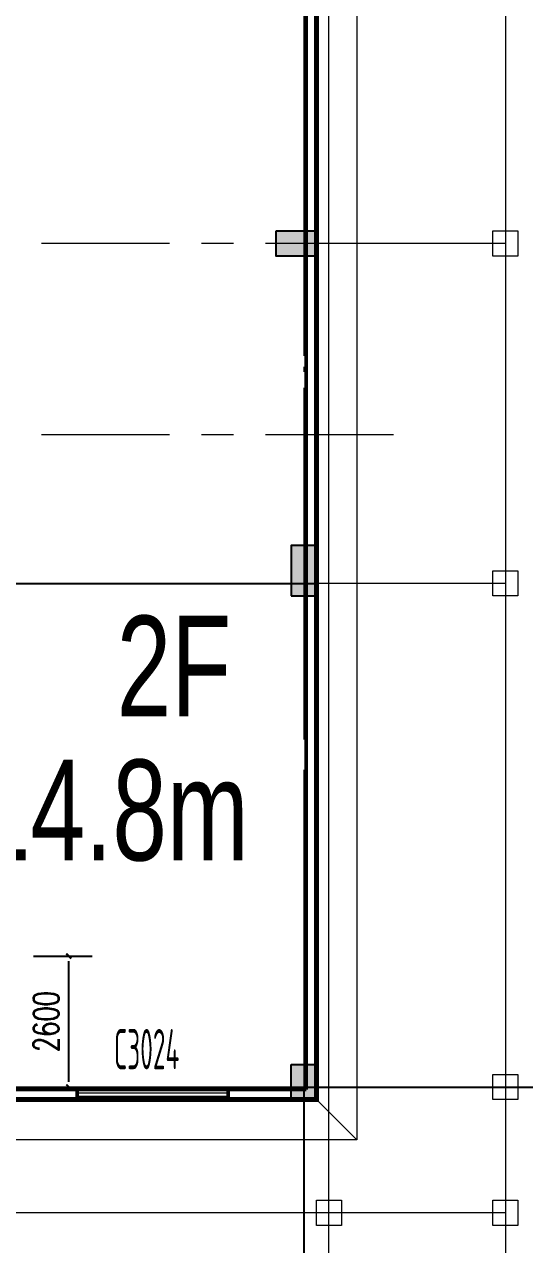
# Model space of a CAD drawing. Header units: metres. Extents: x 497148 to 498044, y 2998751 to 2999627.
# Drawn here: x 497779.89 to 497789.82, y 2999074.7 to 2999098.93 of the extents above; entities that cross this region are included whole.
import ezdxf

# ---------------------------------------------------------------- set-up
doc = ezdxf.new("R2010")
doc.units = ezdxf.units.M
for name, pattern in [('CENTER', [2, 1.25, -0.25, 0.25, -0.25]), ('DOTE', [2.4200000000000004, 2, -0.2, 0.02, -0.2]), ('ZQWS-轴网线', [4448, 2540, -636, 636, -636]), ('轴网线', [4448, 2540, -636, 636, -636])]:
    doc.linetypes.add(name, pattern=pattern)
for name, color, linetype in [('A-WALL', 4, 'Continuous'), ('A-楼板', 5, 'Continuous'), ('A-窗', 2, 'Continuous'), ('AXIS', 253, 'DOTE'), ('COLU', 2, 'Continuous'), ('DOTE', 1, 'CENTER'), ('PUB_DIM', 3, 'Continuous'), ('文字', 255, 'Continuous'), ('新建建筑', 2, 'Continuous')]:
    doc.layers.add(name, color=color, linetype=linetype)
for name, color, linetype, lineweight in [('A-门窗号', 7, 'Continuous', 5), ('常规模型', 2, 'Continuous', 18), ('桁架-管廊', 6, 'Continuous', 0)]:
    doc.layers.add(name, color=color, linetype=linetype, lineweight=lineweight)
doc.layers.add('建筑轴线', color=1, linetype='DOTE', lineweight=15, plot=False)
doc.styles.add('_TCH_DIM_T3', font='SIMPLEX', dxfattribs={"width": 0.7058823529411765, "bigfont": 'GBCBIG'})
doc.styles.add('Hztxt-TSSDENG', font='TSSDENG', dxfattribs={"bigfont": 'Hztxt'})
doc.styles.add('亨利项目总图布置_2022_8_8_t3--03$0$亨利项目总图布置_2022_8_8_t3--02$0$CEC', font='ARIALN.TTF')
doc.dimstyles.new('_TCH_ARCH&&200', dxfattribs={"dimscale": 2, "dimtxt": 280, "dimasz": 100, "dimexe": 200, "dimexo": 0, "dimgap": 100, "dimtad": 1, "dimdec": 0, "dimzin": 0, "dimdsep": 46, "dimtxsty": '_TCH_DIM_T3', "dimblk": '_ArchTick-2', "dimcen": 0.09, "dimdle": 200, "dimclrd": 256, "dimclre": 256, "dimclrt": 7, "dimazin": 2, "dimtfac": 1, "dimtdec": 0, "dimtix": 1, "dimtmove": 2, "dimatfit": 3, "dimfxl": 0, "dimtolj": 1, "dimtzin": 0, "dimarcsym": 0})

# ---------------------------------------------------------------- blocks, each defined once
blk = doc.blocks.new('新块')
blk.add_line((497572.184313934, 2999087.832702593), (497785.684313934, 2999087.832702593))
at = {"layer": 'AXIS', "color": 3, "linetype": 'Continuous'}
for p, q in [((497785.434313934, 2999077.832702593), (497785.4343139339, 2999068.728685808)), ((497785.4343139338, 2999077.832702593), (497792.9521044451, 2999077.832702593))]:
    blk.add_line(p, q, dxfattribs=at)
at = {"layer": '建筑轴线', "ltscale": 3}
blk.add_lwpolyline([(497572.434313934, 2999113.332702593), (497785.434313934, 2999113.332702593), (497785.434313934, 2999077.832702593), (497572.434313934, 2999077.832702593)], close=True, dxfattribs=at)
at = {"layer": '新建建筑', "linetype": 'Continuous', "const_width": 0.1}
blk.add_lwpolyline([(497785.684313934, 2999077.582702593), (497572.184313934, 2999077.582702593), (497572.184313934, 2999113.582702593), (497785.684313934, 2999113.582702593)], close=True, dxfattribs=at)
at = {"layer": '桁架-管廊', "linetype": 'ByBlock', "ltscale": 0.2}
for p, q in [((497789.4343139344, 2999094.582702593), (497785.9343139339, 2999094.582702593)), ((497789.4343139344, 2999087.832702593), (497785.9343139339, 2999087.832702593)), ((497789.4343139344, 2999077.832702593), (497785.9343139339, 2999077.832702593)), ((497789.4343139344, 2999075.332702593), (497668.934313934, 2999075.332702593))]:
    blk.add_line(p, q, dxfattribs=at)
for points in [[(497789.4343139344, 2999117.582702593), (497789.4343139344, 2999056.332702593)], [(497785.9343139339, 2999056.332702593), (497785.9343139339, 2999113.832702593)]]:
    blk.add_lwpolyline(points, dxfattribs=at)
for points in [[(497789.1843139344, 2999094.832702593), (497789.6843139344, 2999094.832702593), (497789.6843139344, 2999094.332702593), (497789.1843139344, 2999094.332702593)], [(497789.1843139344, 2999088.082702593), (497789.6843139344, 2999088.082702593), (497789.6843139344, 2999087.582702593), (497789.1843139344, 2999087.582702593)], [(497789.1843139344, 2999078.082702593), (497789.6843139344, 2999078.082702593), (497789.6843139344, 2999077.582702593), (497789.1843139344, 2999077.582702593)], [(497785.6843139339, 2999075.582702593), (497786.1843139339, 2999075.582702593), (497786.1843139339, 2999075.082702593), (497785.6843139339, 2999075.082702593)], [(497789.1843139344, 2999075.582702593), (497789.6843139344, 2999075.582702593), (497789.6843139344, 2999075.082702593), (497789.1843139344, 2999075.082702593)]]:
    blk.add_lwpolyline(points, close=True, dxfattribs=at)
at = {"layer": '文字', "color": 7, "style": '亨利项目总图布置_2022_8_8_t3--03$0$亨利项目总图布置_2022_8_8_t3--02$0$CEC', "width": 0.85}
for s, p in [('2F', (497781.7204000849, 2999085.190202392)), ('H=14.8m', (497776.3850479329, 2999082.332626881))]:
    blk.add_text(s, height=2, dxfattribs=at).set_placement(p)
blk = doc.blocks.new('组合窗-双层双列-上部固定下部推拉 - C3024-4489019-0_000平面图_118')
at = {"color": 0, "lineweight": 50}
for p, q in [((-1500.000000000013, -100), (-1500.000000000013, 100)), ((1499.999999999998, 100), (1499.999999999998, -100))]:
    blk.add_line(p, q, dxfattribs=at)
at = {"color": 0, "lineweight": 18}
for p, q in [((-1500.000000000013, 100), (1499.999999999998, 100)), ((-1500.000000000013, 33.33333333332499), (1499.999999999998, 33.33333333332499)), ((-1500.000000000013, -33.33333333333751), (1499.999999999998, -33.33333333333751)), ((1499.999999999998, -100), (-1500.000000000013, -100))]:
    blk.add_line(p, q, dxfattribs=at)
blk = doc.blocks.new('一层_dwg_一层-5204054-0_000平面图_118')
at = {"layer": 'COLU', "color": 0, "flags": 128}
for points in [[(243166.4961097576, 46779.47775273889), (243966.4961097576, 46779.47775273889), (243966.4961097576, 46279.47775273889), (243166.4961097576, 46279.47775273889)], [(243466.4961097577, 39529.47775273897), (243966.4961097577, 39529.47775273897), (243966.4961097577, 40529.47775273897), (243466.4961097577, 40529.47775273897)], [(243466.4961097577, 30229.47775273889), (243966.4961097577, 30229.47775273889), (243966.4961097577, 29529.47775273889), (243466.4961097577, 29529.47775273889)]]:
    blk.add_lwpolyline(points, close=True, dxfattribs=at)
blk = doc.blocks.new('一层_dwg-4685749-0_000平面图_118')
at = {"lineweight": 5}
h = blk.add_hatch(color=0, dxfattribs=at)
h.paths.add_polyline_path([(178893.7664674755, 10714.37364341245), (179393.7664674756, 10714.37364341245), (179393.7664674756, 11214.37364341245), (178893.7664674755, 11214.37364341245)], flags=0)
h.paths.add_polyline_path([(151568.7664674752, 10714.37364341291), (152068.7664674752, 10714.37364341291), (152068.7664674752, 11414.37364341292), (151568.7664674752, 11414.37364341292)], flags=0)
h.paths.add_polyline_path([(229893.7664674754, 10714.37364341291), (230393.7664674754, 10714.37364341291), (230393.7664674754, 11414.37364341292), (229893.7664674754, 11414.37364341292)], flags=0)
h.paths.add_polyline_path([(188068.7664674753, 10714.37364341291), (188068.7664674753, 11414.37364341292), (187568.7664674753, 11414.37364341292), (187568.7664674753, 10714.37364341291)], flags=0)
h.paths.add_polyline_path([(229743.7664674754, 10714.37364341291), (229743.7664674754, 11414.37364341292), (229243.7664674754, 11414.37364341292), (229243.7664674754, 10714.37364341291)], flags=0)
h.paths.add_polyline_path([(211568.7664674754, 10714.37364341291), (212068.7664674754, 10714.37364341291), (212068.7664674754, 11414.37364341292), (211568.7664674754, 11414.37364341292)], flags=0)
h.paths.add_polyline_path([(42068.76646747504, 10714.37364341291), (42568.76646747505, 10714.37364341291), (42568.76646747505, 11414.37364341292), (42068.76646747504, 11414.37364341292)], flags=0)
h.paths.add_polyline_path([(217568.7664674754, 10714.37364341291), (218068.7664674754, 10714.37364341291), (218068.7664674754, 11414.37364341292), (217568.7664674754, 11414.37364341292)], flags=0)
h.paths.add_polyline_path([(55568.76646747506, 10714.37364341291), (56068.76646747508, 10714.37364341291), (56068.76646747508, 11414.37364341292), (55568.76646747506, 11414.37364341292)], flags=0)
h.paths.add_polyline_path([(115568.7664674751, 10714.37364341291), (116068.7664674751, 10714.37364341291), (116068.7664674751, 11414.37364341292), (115568.7664674751, 11414.37364341292)], flags=0)
h.paths.add_polyline_path([(50068.76646747505, 10714.37364341291), (50068.76646747505, 11414.37364341292), (49568.76646747506, 11414.37364341292), (49568.76646747506, 10714.37364341291)], flags=0)
h.paths.add_polyline_path([(181568.7664674753, 10714.37364341291), (182068.7664674753, 10714.37364341291), (182068.7664674753, 11414.37364341292), (181568.7664674753, 11414.37364341292)], flags=0)
h.paths.add_polyline_path([(109743.7664674751, 10714.37364341291), (109743.7664674751, 11414.37364341292), (109243.7664674751, 11414.37364341292), (109243.7664674751, 10714.37364341291)], flags=0)
h.paths.add_polyline_path([(91568.7664674751, 10714.37364341291), (92068.7664674751, 10714.37364341291), (92068.7664674751, 11414.37364341292), (91568.7664674751, 11414.37364341292)], flags=0)
h.paths.add_polyline_path([(236068.7664674754, 10714.37364341291), (236068.7664674754, 11414.37364341292), (235568.7664674754, 11414.37364341292), (235568.7664674754, 10714.37364341291)], flags=0)
h.paths.add_polyline_path([(74068.76646747508, 10714.37364341291), (74068.76646747508, 11414.37364341292), (73568.76646747508, 11414.37364341292), (73568.76646747508, 10714.37364341291)], flags=0)
h.paths.add_polyline_path([(88568.7664674751, 10714.37364341291), (89068.76646747511, 10714.37364341291), (89068.76646747511, 11214.37364341292), (88568.7664674751, 11214.37364341292)], flags=0)
h.paths.add_polyline_path([(61568.76646747507, 10714.37364341291), (62068.76646747508, 10714.37364341291), (62068.76646747508, 11414.37364341292), (61568.76646747507, 11414.37364341292)], flags=0)
h.paths.add_polyline_path([(133568.7664674752, 10714.37364341291), (134068.7664674752, 10714.37364341291), (134068.7664674752, 11414.37364341292), (133568.7664674752, 11414.37364341292)], flags=0)
h.paths.add_polyline_path([(67568.76646747506, 10714.37364341291), (68068.76646747506, 10714.37364341291), (68068.76646747506, 11414.37364341292), (67568.76646747506, 11414.37364341292)], flags=0)
h.paths.add_polyline_path([(169568.7664674752, 10714.37364341291), (170068.7664674752, 10714.37364341291), (170068.7664674752, 11414.37364341292), (169568.7664674752, 11414.37364341292)], flags=0)
h.paths.add_polyline_path([(193568.7664674754, 10714.37364341291), (194068.7664674754, 10714.37364341291), (194068.7664674754, 11414.37364341292), (193568.7664674754, 11414.37364341292)], flags=0)
h.paths.add_polyline_path([(200068.7664674753, 10714.37364341291), (200068.7664674753, 11414.37364341292), (199568.7664674754, 11414.37364341292), (199568.7664674754, 10714.37364341291)], flags=0)
h.paths.add_polyline_path([(164068.7664674752, 10714.37364341291), (164068.7664674752, 11414.37364341292), (163568.7664674752, 11414.37364341292), (163568.7664674752, 10714.37364341291)], flags=0)
h.paths.add_polyline_path([(176393.7664674753, 10714.37364341291), (176393.7664674753, 11414.37364341292), (175893.7664674753, 11414.37364341292), (175893.7664674753, 10714.37364341291)], flags=0)
h.paths.add_polyline_path([(205868.7664674753, 10714.37364341291), (206368.7664674752, 10714.37364341291), (206368.7664674752, 11414.37364341292), (205868.7664674753, 11414.37364341292)], flags=0)
h.paths.add_polyline_path([(223568.7664674754, 10714.37364341291), (224068.7664674754, 10714.37364341291), (224068.7664674754, 11414.37364341292), (223568.7664674754, 11414.37364341292)], flags=0)
h.paths.add_polyline_path([(249568.7664674754, 10714.37364341291), (249568.7664674754, 11414.37364341292), (249068.7664674754, 11414.37364341292), (249068.7664674754, 10714.37364341291)], flags=0)
h.paths.add_polyline_path([(175743.7664674752, 10714.37364341291), (175743.7664674752, 11414.37364341292), (175243.7664674752, 11414.37364341292), (175243.7664674752, 10714.37364341291)], flags=0)
h.paths.add_polyline_path([(255568.7664674755, 10714.37364341291), (255568.7664674755, 11414.37364341292), (255068.7664674754, 11414.37364341292), (255068.7664674754, 10714.37364341291)], flags=0)
h.paths.add_polyline_path([(128068.7664674751, 10714.37364341291), (128068.7664674751, 11414.37364341292), (127568.7664674752, 11414.37364341292), (127568.7664674752, 10714.37364341291)], flags=0)
h.paths.add_polyline_path([(79568.76646747508, 10714.37364341291), (80068.76646747507, 10714.37364341291), (80068.76646747507, 11414.37364341292), (79568.76646747508, 11414.37364341292)], flags=0)
h.paths.add_polyline_path([(243568.7664674754, 10714.37364341291), (243568.7664674754, 11414.37364341292), (243068.7664674754, 11414.37364341292), (243068.7664674754, 10714.37364341291)], flags=0)
h.paths.add_polyline_path([(85568.76646747511, 10714.37364341291), (86068.7664674751, 10714.37364341291), (86068.7664674751, 11414.37364341292), (85568.76646747511, 11414.37364341292)], flags=0)
h.paths.add_polyline_path([(98068.76646747511, 10714.37364341293), (98068.76646747511, 11414.37364341294), (97568.76646747511, 11414.37364341294), (97568.76646747511, 10714.37364341293), (97686.14037143515, 10714.37364341293)], flags=0)
h.paths.add_polyline_path([(103568.7664674751, 10714.37364341293), (104068.7664674751, 10714.37364341293), (104068.7664674751, 11414.37364341294), (103568.7664674751, 11414.37364341294)], flags=0)
h.paths.add_polyline_path([(121568.766467475, 10714.37364341294), (122068.766467475, 10714.37364341294), (122068.766467475, 11414.37364341294), (121568.766467475, 11414.37364341294)], flags=0)
h.paths.add_polyline_path([(110393.7664674751, 10714.37364341294), (110393.7664674751, 11414.37364341294), (109893.7664674751, 11414.37364341294), (109893.7664674751, 10714.37364341294)], flags=0)
h.paths.add_polyline_path([(146068.7664674752, 10714.37364341295), (146068.7664674752, 11414.37364341295), (145568.7664674752, 11414.37364341295), (145568.7664674752, 10714.37364341295)], flags=0)
h.paths.add_polyline_path([(158068.7664674752, 10714.37364341295), (158068.7664674752, 11414.37364341295), (157568.7664674752, 11414.37364341295), (157568.7664674752, 10714.37364341295)], flags=0)
h.paths.add_polyline_path([(140068.7664674752, 10714.37364341295), (140068.7664674752, 11414.37364341295), (139568.7664674752, 11414.37364341295), (139568.7664674752, 10714.37364341295)], flags=0)
h.paths.add_polyline_path([(243568.7664674752, 13164.37364341227), (243568.7664674752, 13664.37364341227), (243068.7664674752, 13664.37364341227), (243068.7664674752, 13164.37364341227)], flags=0)
h.paths.add_polyline_path([(249068.7664674752, 13164.37364341227), (249568.7664674752, 13164.37364341227), (249568.7664674752, 13664.37364341227), (249068.7664674752, 13664.37364341227)], flags=0)
h.paths.add_polyline_path([(140068.766467475, 15214.37364341295), (140068.766467475, 15714.37364341295), (139568.7664674751, 15714.37364341295), (139568.7664674751, 15214.37364341295)], flags=0)
h.paths.add_polyline_path([(157568.7664674753, 15214.37364341295), (158068.7664674753, 15214.37364341295), (158068.7664674753, 15714.37364341295), (157568.7664674753, 15714.37364341295)], flags=0)
h.paths.add_polyline_path([(151568.7664674751, 15214.37364341295), (152068.7664674751, 15214.37364341295), (152068.7664674751, 15714.37364341295), (151568.7664674751, 15714.37364341295)], flags=0)
h.paths.add_polyline_path([(128068.766467475, 15214.37364341295), (128068.766467475, 15714.37364341295), (127568.766467475, 15714.37364341295), (127568.766467475, 15214.37364341295)], flags=0)
h.paths.add_polyline_path([(146068.7664674751, 15214.37364341295), (146068.7664674751, 15714.37364341295), (145568.766467475, 15714.37364341295), (145568.766467475, 15214.37364341295)], flags=0)
h.paths.add_polyline_path([(133568.766467475, 15214.37364341295), (134068.766467475, 15214.37364341295), (134068.766467475, 15714.37364341295), (133568.766467475, 15714.37364341295)], flags=0)
h.paths.add_polyline_path([(88568.7664674751, 18064.37364341292), (89068.76646747511, 18064.37364341292), (89068.76646747511, 18564.37364341292), (88568.7664674751, 18564.37364341292)], flags=0)
h.paths.add_polyline_path([(79718.76646747516, 18064.37364341292), (80068.76646747507, 18064.37364341292), (80068.76646747507, 18564.37364341292), (79568.76646747508, 18564.37364341292), (79568.76646747508, 18064.37364341292)], flags=0)
h.paths.add_polyline_path([(85568.76646747511, 18064.37364341292), (86068.7664674751, 18064.37364341292), (86068.7664674751, 18564.37364341292), (85568.76646747511, 18564.37364341292)], flags=0)
h.paths.add_polyline_path([(74068.76646747508, 18064.37364341293), (74068.76646747508, 18564.37364341293), (73568.76646747508, 18564.37364341293), (73568.76646747508, 18064.37364341293)], flags=0)
h.paths.add_polyline_path([(178893.7664674756, 18064.37364341294), (179393.7664674756, 18064.37364341294), (179393.7664674756, 18564.37364341294), (178893.7664674756, 18564.37364341294)], flags=0)
h.paths.add_polyline_path([(164068.7664674751, 18064.37364341295), (164068.7664674751, 18564.37364341295), (163568.7664674751, 18564.37364341295), (163568.7664674751, 18064.37364341295)], flags=0)
h.paths.add_polyline_path([(175243.7664674751, 18064.37364341295), (175743.7664674751, 18064.37364341295), (175743.7664674751, 18564.37364341295), (175243.7664674751, 18564.37364341295)], flags=0)
h.paths.add_polyline_path([(175893.7664674753, 18064.37364341295), (176393.7664674753, 18064.37364341295), (176393.7664674753, 18564.37364341295), (175893.7664674753, 18564.37364341295)], flags=0)
h.paths.add_polyline_path([(169568.7664674751, 18064.37364341299), (170068.7664674751, 18064.37364341299), (170068.7664674751, 18564.37364341299), (169568.7664674751, 18564.37364341299)], flags=0)
h.paths.add_polyline_path([(169568.7664674752, 20714.37364341298), (170068.7664674752, 20714.37364341298), (170068.7664674752, 21714.37364341298), (169568.7664674752, 21714.37364341298), (169568.7664674752, 21013.89584500883)], flags=0)
h.paths.add_polyline_path([(55568.76646747506, 20714.37364341298), (56068.76646747508, 20714.37364341298), (56068.76646747508, 21714.37364341298), (55568.76646747506, 21714.37364341298), (55568.76646747506, 21013.89584500883)], flags=0)
h.paths.add_polyline_path([(175743.7664674753, 20714.37364341298), (175743.7664674753, 21714.37364341298), (175243.7664674753, 21714.37364341298), (175243.7664674753, 20714.37364341298)], flags=0)
h.paths.add_polyline_path([(49568.76646747506, 20714.37364341298), (50068.76646747505, 20714.37364341298), (50068.76646747505, 21714.37364341298), (49568.76646747506, 21714.37364341298), (49568.76646747506, 21013.89584500883)], flags=0)
h.paths.add_polyline_path([(164068.7664674752, 20714.37364341298), (164068.7664674752, 21714.37364341298), (163568.7664674752, 21714.37364341298), (163568.7664674752, 20714.37364341298)], flags=0)
h.paths.add_polyline_path([(133568.7664674752, 20714.37364341298), (134068.7664674752, 20714.37364341298), (134068.7664674752, 21714.37364341298), (133568.7664674752, 21714.37364341298), (133568.7664674752, 21013.89584500883)], flags=0)
h.paths.add_polyline_path([(158068.7664674752, 20714.37364341298), (158068.7664674752, 21714.37364341298), (157568.7664674752, 21714.37364341298), (157568.7664674752, 20714.37364341298)], flags=0)
h.paths.add_polyline_path([(92068.7664674751, 20714.37364341298), (92068.7664674751, 21714.37364341298), (91568.7664674751, 21714.37364341298), (91568.7664674751, 20714.37364341298)], flags=0)
h.paths.add_polyline_path([(61568.76646747507, 20714.37364341298), (62068.76646747508, 20714.37364341298), (62068.76646747508, 21714.37364341298), (61568.76646747507, 21714.37364341298), (61568.76646747507, 21013.89584500883)], flags=0)
h.paths.add_polyline_path([(73568.76646747508, 20714.37364341298), (74068.76646747508, 20714.37364341298), (74068.76646747508, 21714.37364341298), (73568.76646747508, 21714.37364341298), (73568.76646747508, 21013.89584500883)], flags=0)
h.paths.add_polyline_path([(67568.76646747507, 20714.37364341298), (68068.76646747507, 20714.37364341298), (68068.76646747507, 21714.37364341298), (67568.76646747507, 21714.37364341298), (67568.76646747507, 21013.89584500883)], flags=0)
h.paths.add_polyline_path([(85568.76646747511, 20714.37364341298), (86068.7664674751, 20714.37364341298), (86068.7664674751, 21714.37364341298), (85568.76646747511, 21714.37364341298), (85568.76646747511, 21013.89584500883)], flags=0)
h.paths.add_polyline_path([(109743.7664674751, 20714.37364341298), (109743.7664674751, 21714.37364341298), (109243.7664674751, 21714.37364341298), (109243.7664674751, 20714.37364341298)], flags=0)
h.paths.add_polyline_path([(42068.76646747504, 20714.37364341298), (42568.76646747505, 20714.37364341298), (42568.76646747505, 21714.37364341298), (42068.76646747504, 21714.37364341298), (42068.76646747504, 21013.89584500883)], flags=0)
h.paths.add_polyline_path([(151568.7664674752, 20714.37364341298), (152068.7664674752, 20714.37364341298), (152068.7664674752, 21714.37364341298), (151568.7664674752, 21714.37364341298), (151568.7664674752, 21013.89584500883)], flags=0)
h.paths.add_polyline_path([(206368.7664674752, 20714.373643413), (206368.7664674752, 21714.37364341299), (205868.7664674753, 21714.37364341299), (205868.7664674753, 20714.373643413)], flags=0)
h.paths.add_polyline_path([(249068.7664674754, 20714.373643413), (249568.7664674754, 20714.373643413), (249568.7664674754, 21714.37364341299), (249068.7664674754, 21714.37364341299), (249068.7664674754, 21013.89584500883)], flags=0)
h.paths.add_polyline_path([(255568.7664674755, 20714.373643413), (255568.7664674755, 21714.37364341299), (255068.7664674754, 21714.37364341299), (255068.7664674754, 20714.373643413)], flags=0)
h.paths.add_polyline_path([(212068.7664674754, 20714.373643413), (212068.7664674754, 21714.37364341299), (211568.7664674754, 21714.37364341299), (211568.7664674754, 20714.373643413)], flags=0)
h.paths.add_polyline_path([(217568.7664674754, 20714.373643413), (218068.7664674754, 20714.373643413), (218068.7664674754, 21714.37364341299), (217568.7664674754, 21714.37364341299), (217568.7664674754, 21013.89584500883)], flags=0)
h.paths.add_polyline_path([(224068.7664674754, 20714.373643413), (224068.7664674754, 21714.37364341299), (223568.7664674754, 21714.37364341299), (223568.7664674754, 20714.373643413)], flags=0)
h.paths.add_polyline_path([(199568.7664674754, 20714.373643413), (200068.7664674753, 20714.373643413), (200068.7664674753, 21714.37364341299), (199568.7664674754, 21714.37364341299), (199568.7664674754, 21013.89584500883)], flags=0)
h.paths.add_polyline_path([(193568.7664674754, 20714.373643413), (194068.7664674754, 20714.373643413), (194068.7664674754, 21714.37364341299), (193568.7664674754, 21714.37364341299), (193568.7664674754, 21013.89584500883)], flags=0)
h.paths.add_polyline_path([(80068.76646747507, 20714.373643413), (80068.76646747507, 21714.37364341299), (79568.76646747508, 21714.37364341299), (79568.76646747508, 20714.373643413)], flags=0)
h.paths.add_polyline_path([(97686.14037143515, 20714.373643413), (98068.76646747511, 20714.373643413), (98068.76646747511, 21714.37364341299), (97568.76646747511, 21714.37364341299), (97568.76646747511, 20714.373643413)], flags=0)
h.paths.add_polyline_path([(116068.7664674751, 20714.373643413), (116068.7664674751, 21714.37364341299), (115568.7664674751, 21714.37364341299), (115568.7664674751, 20714.373643413)], flags=0)
h.paths.add_polyline_path([(104068.7664674751, 20714.373643413), (104068.7664674751, 21714.37364341299), (103568.7664674751, 21714.37364341299), (103568.7664674751, 20714.373643413)], flags=0)
h.paths.add_polyline_path([(181568.7664674753, 20714.373643413), (182068.7664674753, 20714.373643413), (182068.7664674753, 21714.37364341299), (181568.7664674753, 21714.37364341299), (181568.7664674753, 21013.89584500883)], flags=0)
h.paths.add_polyline_path([(188068.7664674753, 20714.373643413), (188068.7664674753, 21714.37364341299), (187568.7664674753, 21714.37364341299), (187568.7664674753, 20714.373643413)], flags=0)
h.paths.add_polyline_path([(235568.7664674754, 20714.373643413), (236068.7664674754, 20714.373643413), (236068.7664674754, 21714.37364341299), (235568.7664674754, 21714.37364341299), (235568.7664674754, 21013.89584500883)], flags=0)
h.paths.add_polyline_path([(229243.7664674754, 20714.373643413), (229743.7664674754, 20714.373643413), (229743.7664674754, 21714.37364341299), (229243.7664674754, 21714.37364341299), (229243.7664674754, 21013.89584500883)], flags=0)
h.paths.add_polyline_path([(139568.7664674752, 20714.373643413), (140068.7664674752, 20714.373643413), (140068.7664674752, 21714.37364341299), (139568.7664674752, 21714.37364341299), (139568.7664674752, 21013.89584500883)], flags=0)
h.paths.add_polyline_path([(230393.7664674754, 20714.373643413), (230393.7664674754, 21714.37364341299), (229893.7664674754, 21714.37364341299), (229893.7664674754, 20714.373643413)], flags=0)
h.paths.add_polyline_path([(110393.7664674751, 20714.373643413), (110393.7664674751, 21714.37364341299), (109893.7664674751, 21714.37364341299), (109893.7664674751, 20714.373643413)], flags=0)
h.paths.add_polyline_path([(243068.7664674754, 20714.373643413), (243568.7664674754, 20714.373643413), (243568.7664674754, 21714.37364341299), (243068.7664674754, 21714.37364341299), (243068.7664674754, 21013.89584500883)], flags=0)
h.paths.add_polyline_path([(122068.766467475, 20714.373643413), (122068.766467475, 21714.37364341299), (121568.766467475, 21714.37364341299), (121568.766467475, 20714.373643413)], flags=0)
h.paths.add_polyline_path([(128068.766467475, 20714.373643413), (128068.766467475, 21714.37364341299), (127568.766467475, 21714.37364341299), (127568.766467475, 20714.373643413)], flags=0)
h.paths.add_polyline_path([(176393.7664674753, 20714.373643413), (176393.7664674753, 21714.37364341301), (175893.7664674753, 21714.37364341301), (175893.7664674753, 20714.373643413)], flags=0)
h.paths.add_polyline_path([(145568.7664674752, 20714.373643413), (146068.7664674752, 20714.373643413), (146068.7664674752, 21714.37364341301), (145568.7664674752, 21714.37364341301), (145568.7664674752, 21013.89584500883)], flags=0)
h.paths.add_polyline_path([(206368.7664674752, 23189.37364341294), (206368.7664674752, 24839.37364341293), (205868.7664674751, 24839.37364341293), (205868.7664674751, 23189.37364341294)], flags=0)
h.paths.add_polyline_path([(199568.7664674752, 23189.37364341294), (200068.7664674753, 23189.37364341294), (200068.7664674753, 24839.37364341293), (199568.7664674752, 24839.37364341293)], flags=0)
h.paths.add_polyline_path([(194068.7664674753, 23189.37364341294), (194068.7664674753, 24839.37364341293), (193568.7664674753, 24839.37364341293), (193568.7664674753, 23189.37364341294)], flags=0)
h.paths.add_polyline_path([(229043.7664674753, 23564.37364341293), (229743.7664674753, 23564.37364341293), (229743.7664674753, 24264.37364341292), (229043.7664674753, 24264.37364341292)], flags=0)
h.paths.add_polyline_path([(224168.7664674752, 23564.37364341293), (224168.7664674752, 24264.37364341292), (223468.7664674752, 24264.37364341292), (223468.7664674752, 23564.37364341293)], flags=0)
h.paths.add_polyline_path([(217468.7664674751, 23564.37364341293), (218168.766467475, 23564.37364341293), (218168.766467475, 24264.37364341292), (217468.7664674751, 24264.37364341292)], flags=0)
h.paths.add_polyline_path([(212168.7664674752, 23564.37364341293), (212168.7664674752, 24264.37364341292), (211468.7664674753, 24264.37364341292), (211468.7664674753, 23564.37364341293)], flags=0)
h.paths.add_polyline_path([(230593.7664674753, 23564.37364341583), (230593.7664674753, 24264.37364341583), (229893.7664674753, 24264.37364341583), (229893.7664674753, 23564.37364341583)], flags=0)
h.paths.add_polyline_path([(187543.7664674752, 24289.37364341293), (188093.7664674752, 24289.37364341293), (188093.7664674752, 24839.37364341293), (187543.7664674752, 24839.37364341293)], flags=0)
h.paths.add_polyline_path([(182093.7664674752, 24289.37364341293), (182093.7664674752, 24839.37364341293), (181543.7664674752, 24839.37364341293), (181543.7664674752, 24289.37364341293)], flags=0)
h.paths.add_polyline_path([(104093.7664674751, 24289.37364341294), (104093.7664674751, 24839.37364341293), (103543.7664674751, 24839.37364341293), (103543.7664674751, 24289.37364341294)], flags=0)
h.paths.add_polyline_path([(109893.7664674751, 24289.37364341294), (110443.7664674751, 24289.37364341294), (110443.7664674751, 24839.37364341293), (109893.7664674751, 24839.37364341293)], flags=0)
h.paths.add_polyline_path([(121543.7664674752, 24289.37364341294), (122093.7664674751, 24289.37364341294), (122093.7664674751, 24839.37364341293), (121543.7664674752, 24839.37364341293)], flags=0)
h.paths.add_polyline_path([(97686.14037143515, 24289.37364341294), (98093.76646747511, 24289.37364341294), (98093.76646747511, 24839.37364341293), (97543.76646747513, 24839.37364341293), (97543.76646747513, 24289.37364341294)], flags=0)
h.paths.add_polyline_path([(163543.7664674752, 24289.37364341294), (164093.7664674752, 24289.37364341294), (164093.7664674752, 24839.37364341293), (163543.7664674752, 24839.37364341293)], flags=0)
h.paths.add_polyline_path([(175193.7664674753, 24289.37364341294), (175743.7664674753, 24289.37364341294), (175743.7664674753, 24839.37364341293), (175193.7664674753, 24839.37364341293)], flags=0)
h.paths.add_polyline_path([(133543.7664674751, 24289.37364341294), (134093.7664674752, 24289.37364341294), (134093.7664674752, 24839.37364341293), (133543.7664674751, 24839.37364341293)], flags=0)
h.paths.add_polyline_path([(175893.7664674753, 24289.37364341294), (176443.7664674753, 24289.37364341294), (176443.7664674753, 24839.37364341293), (175893.7664674753, 24839.37364341293)], flags=0)
h.paths.add_polyline_path([(146093.7664674752, 24289.37364341294), (146093.7664674752, 24839.37364341293), (145543.7664674752, 24839.37364341293), (145543.7664674752, 24289.37364341294)], flags=0)
h.paths.add_polyline_path([(80093.7664674751, 24289.37364341294), (80093.7664674751, 24839.37364341293), (79543.76646747511, 24839.37364341293), (79543.76646747511, 24289.37364341294)], flags=0)
h.paths.add_polyline_path([(85543.7664674751, 24289.37364341294), (86093.76646747511, 24289.37364341294), (86093.76646747511, 24839.37364341293), (85543.7664674751, 24839.37364341293)], flags=0)
h.paths.add_polyline_path([(128093.7664674752, 24289.37364341294), (128093.7664674752, 24839.37364341293), (127543.7664674751, 24839.37364341293), (127543.7664674751, 24289.37364341294)], flags=0)
h.paths.add_polyline_path([(151543.7664674752, 24289.37364341294), (152093.7664674752, 24289.37364341294), (152093.7664674752, 24839.37364341293), (151543.7664674752, 24839.37364341293)], flags=0)
h.paths.add_polyline_path([(109193.7664674751, 24289.37364341294), (109743.7664674751, 24289.37364341294), (109743.7664674751, 24839.37364341293), (109193.7664674751, 24839.37364341293)], flags=0)
h.paths.add_polyline_path([(169543.7664674752, 24289.37364341295), (170093.7664674752, 24289.37364341295), (170093.7664674752, 24839.37364341295), (169543.7664674752, 24839.37364341295)], flags=0)
h.paths.add_polyline_path([(140093.7664674752, 24289.37364341295), (140093.7664674752, 24839.37364341295), (139543.7664674752, 24839.37364341295), (139543.7664674752, 24289.37364341295)], flags=0)
h.paths.add_polyline_path([(157543.7664674752, 24289.37364341295), (158093.7664674752, 24289.37364341295), (158093.7664674752, 24839.37364341295), (157543.7664674752, 24839.37364341295)], flags=0)
h.paths.add_polyline_path([(91543.76646747511, 24289.37364341295), (92093.7664674751, 24289.37364341295), (92093.7664674751, 24839.37364341295), (91543.76646747511, 24839.37364341295)], flags=0)
h.paths.add_polyline_path([(115543.7664674751, 24289.37364341295), (116093.7664674751, 24289.37364341295), (116093.7664674751, 24839.37364341295), (115543.7664674751, 24839.37364341295)], flags=0)
h.paths.add_polyline_path([(235543.7664674755, 27439.3736434129), (236093.7664674755, 27439.3736434129), (236093.7664674755, 27989.3736434129), (235543.7664674755, 27989.3736434129)], flags=0)
h.paths.add_polyline_path([(243043.7664674755, 27439.3736434129), (243593.7664674754, 27439.3736434129), (243593.7664674754, 27989.3736434129), (243043.7664674755, 27989.3736434129)], flags=0)
h.paths.add_polyline_path([(249593.7664674755, 27439.3736434129), (249593.7664674755, 27989.3736434129), (249043.7664674755, 27989.3736434129), (249043.7664674755, 27439.3736434129)], flags=0)
h.paths.add_polyline_path([(62093.76646747501, 27439.37364341294), (62093.76646747501, 27989.37364341294), (61543.76646747503, 27989.37364341294), (61543.76646747503, 27439.37364341294)], flags=0)
h.paths.add_polyline_path([(64568.76646747502, 27439.37364341294), (65118.76646747503, 27439.37364341294), (65118.76646747503, 27989.37364341294), (64568.76646747502, 27989.37364341294)], flags=0)
h.paths.add_polyline_path([(56093.76646747508, 27439.37364341294), (56093.76646747508, 27989.37364341294), (55543.76646747507, 27989.37364341294), (55543.76646747507, 27439.37364341294)], flags=0)
h.paths.add_polyline_path([(50093.76646747506, 27439.37364341294), (50093.76646747506, 27989.37364341294), (49558.76646747514, 27989.37364341294), (49558.76646747514, 27439.37364341294)], flags=0)
h.paths.add_polyline_path([(255568.7664674753, 27464.37364341294), (255568.7664674753, 27964.37364341293), (254768.7664674754, 27964.37364341293), (254768.7664674754, 27464.37364341294)], flags=0)
h.paths.add_polyline_path([(42578.76646747513, 27464.37364341294), (42578.76646747513, 27964.37364341295), (42068.76646747504, 27964.37364341295), (42068.76646747504, 27464.37364341294)], flags=0)
h.paths.add_polyline_path([(243593.7664674754, 34739.37364341291), (243593.7664674754, 35289.3736434129), (243043.7664674755, 35289.3736434129), (243043.7664674755, 34739.37364341291)], flags=0)
h.paths.add_polyline_path([(249043.7664674755, 34739.37364341291), (249593.7664674755, 34739.37364341291), (249593.7664674755, 35289.3736434129), (249043.7664674755, 35289.3736434129)], flags=0)
h.paths.add_polyline_path([(236093.7664674755, 34739.37364341291), (236093.7664674755, 35289.3736434129), (235543.7664674755, 35289.3736434129), (235543.7664674755, 34739.37364341291)], flags=0)
h.paths.add_polyline_path([(64568.76646747502, 34739.37364341295), (65118.76646747503, 34739.37364341295), (65118.76646747503, 35289.37364341295), (64568.76646747502, 35289.37364341295)], flags=0)
h.paths.add_polyline_path([(55543.76646747507, 34739.37364341295), (56093.76646747508, 34739.37364341295), (56093.76646747508, 35289.37364341295), (55543.76646747507, 35289.37364341295)], flags=0)
h.paths.add_polyline_path([(49558.76646747514, 34739.37364341295), (50093.76646747506, 34739.37364341295), (50093.76646747506, 35289.37364341295), (49558.76646747514, 35289.37364341295), (49558.76646747514, 35274.37364341288)], flags=0)
h.paths.add_polyline_path([(61543.76646747503, 34739.37364341295), (62093.76646747501, 34739.37364341295), (62093.76646747501, 35289.37364341295), (61543.76646747503, 35289.37364341295)], flags=0)
h.paths.add_polyline_path([(42578.76646747513, 34764.37364341294), (42578.76646747513, 35264.37364341294), (42068.76646747504, 35264.37364341294), (42068.76646747504, 34764.37364341294)], flags=0)
h.paths.add_polyline_path([(255568.7664674753, 34764.37364341294), (255568.7664674753, 35264.37364341295), (254768.7664674754, 35264.37364341295), (254768.7664674754, 34764.37364341294)], flags=0)
h.paths.add_polyline_path([(229768.7664674755, 37589.37364341292), (229768.7664674755, 38139.37364341292), (229218.7664674755, 38139.37364341292), (229218.7664674755, 37589.37364341292)], flags=0)
h.paths.add_polyline_path([(187543.7664674754, 37589.37364341292), (188093.7664674754, 37589.37364341292), (188093.7664674754, 38139.37364341292), (187543.7664674754, 38139.37364341292)], flags=0)
h.paths.add_polyline_path([(236093.7664674755, 37589.37364341292), (236093.7664674755, 38139.37364341292), (235543.7664674755, 38139.37364341292), (235543.7664674755, 37589.37364341292)], flags=0)
h.paths.add_polyline_path([(212093.7664674754, 37589.37364341292), (212093.7664674754, 38139.37364341292), (211543.7664674754, 38139.37364341292), (211543.7664674754, 37589.37364341292)], flags=0)
h.paths.add_polyline_path([(182093.7664674754, 37589.37364341292), (182093.7664674754, 38139.37364341292), (181543.7664674754, 38139.37364341292), (181543.7664674754, 37589.37364341292)], flags=0)
h.paths.add_polyline_path([(243593.7664674754, 37589.37364341292), (243593.7664674754, 38139.37364341292), (243043.7664674755, 38139.37364341292), (243043.7664674755, 37589.37364341292)], flags=0)
h.paths.add_polyline_path([(230418.7664674755, 37589.37364341292), (230418.7664674755, 38139.37364341292), (229868.7664674755, 38139.37364341292), (229868.7664674755, 37589.37364341292)], flags=0)
h.paths.add_polyline_path([(199543.7664674754, 37589.37364341292), (200093.7664674754, 37589.37364341292), (200093.7664674754, 38139.37364341292), (199543.7664674754, 38139.37364341292)], flags=0)
h.paths.add_polyline_path([(249043.7664674755, 37589.37364341292), (249593.7664674755, 37589.37364341292), (249593.7664674755, 38139.37364341292), (249043.7664674755, 38139.37364341292)], flags=0)
h.paths.add_polyline_path([(205843.7664674754, 37589.37364341292), (206393.7664674753, 37589.37364341292), (206393.7664674753, 38139.37364341292), (205843.7664674754, 38139.37364341292)], flags=0)
h.paths.add_polyline_path([(223543.7664674755, 37589.37364341292), (224093.7664674754, 37589.37364341292), (224093.7664674754, 38139.37364341292), (223543.7664674755, 38139.37364341292)], flags=0)
h.paths.add_polyline_path([(218093.7664674754, 37589.37364341292), (218093.7664674754, 38139.37364341292), (217543.7664674754, 38139.37364341292), (217543.7664674754, 37589.37364341292)], flags=0)
h.paths.add_polyline_path([(194093.7664674754, 37589.37364341292), (194093.7664674754, 38139.37364341292), (193543.7664674754, 38139.37364341292), (193543.7664674754, 37589.37364341292)], flags=0)
h.paths.add_polyline_path([(163543.7664674753, 37589.37364341293), (164093.7664674752, 37589.37364341293), (164093.7664674752, 38139.37364341292), (163543.7664674753, 38139.37364341292)], flags=0)
h.paths.add_polyline_path([(157543.7664674753, 37589.37364341293), (158093.7664674753, 37589.37364341293), (158093.7664674753, 38139.37364341292), (157543.7664674753, 38139.37364341292)], flags=0)
h.paths.add_polyline_path([(176443.7664674755, 37589.37364341293), (176443.7664674755, 38139.37364341292), (175893.7664674755, 38139.37364341292), (175893.7664674755, 37589.37364341293)], flags=0)
h.paths.add_polyline_path([(146093.7664674752, 37589.37364341293), (146093.7664674752, 38139.37364341292), (145543.7664674752, 38139.37364341292), (145543.7664674752, 37589.37364341293)], flags=0)
h.paths.add_polyline_path([(169543.7664674752, 37589.37364341293), (170093.7664674752, 37589.37364341293), (170093.7664674752, 38139.37364341292), (169543.7664674752, 38139.37364341292)], flags=0)
h.paths.add_polyline_path([(139543.7664674752, 37589.37364341295), (140093.7664674752, 37589.37364341295), (140093.7664674752, 38139.37364341294), (139543.7664674752, 38139.37364341294)], flags=0)
h.paths.add_polyline_path([(91543.76646747511, 37589.37364341295), (92093.7664674751, 37589.37364341295), (92093.7664674751, 38139.37364341294), (91543.76646747511, 38139.37364341294)], flags=0)
h.paths.add_polyline_path([(97543.76646747517, 37589.37364341295), (98093.76646747516, 37589.37364341295), (98093.76646747516, 38139.37364341294), (97543.76646747517, 38139.37364341294)], flags=0)
h.paths.add_polyline_path([(80093.76646747516, 37589.37364341295), (80093.76646747516, 38139.37364341294), (79543.76646747514, 38139.37364341294), (79543.76646747514, 37589.37364341295)], flags=0)
h.paths.add_polyline_path([(115543.7664674752, 37589.37364341295), (116093.7664674752, 37589.37364341295), (116093.7664674752, 38139.37364341294), (115543.7664674752, 38139.37364341294)], flags=0)
h.paths.add_polyline_path([(134093.7664674752, 37589.37364341295), (134093.7664674752, 38139.37364341294), (133543.7664674752, 38139.37364341294), (133543.7664674752, 37589.37364341295)], flags=0)
h.paths.add_polyline_path([(85543.7664674751, 37589.37364341295), (86093.76646747511, 37589.37364341295), (86093.76646747511, 38139.37364341294), (85543.7664674751, 38139.37364341294)], flags=0)
h.paths.add_polyline_path([(104093.7664674752, 37589.37364341295), (104093.7664674752, 38139.37364341296), (103543.7664674752, 38139.37364341296), (103543.7664674752, 37589.37364341295)], flags=0)
h.paths.add_polyline_path([(109743.7664674751, 37589.37364341295), (109743.7664674751, 38139.37364341296), (109193.7664674751, 38139.37364341296), (109193.7664674751, 37589.37364341295)], flags=0)
h.paths.add_polyline_path([(56093.76646747508, 37589.37364341295), (56093.76646747508, 38139.37364341296), (55543.76646747507, 38139.37364341296), (55543.76646747507, 37589.37364341295)], flags=0)
h.paths.add_polyline_path([(73543.76646747514, 37589.37364341295), (74093.76646747514, 37589.37364341295), (74093.76646747514, 38139.37364341296), (73543.76646747514, 38139.37364341296)], flags=0)
h.paths.add_polyline_path([(50093.76646747506, 37589.37364341295), (50093.76646747506, 38139.37364341296), (49558.76646747514, 38139.37364341296), (49558.76646747514, 37589.37364341295)], flags=0)
h.paths.add_polyline_path([(127543.7664674752, 37589.37364341295), (128093.7664674752, 37589.37364341295), (128093.7664674752, 38139.37364341296), (127543.7664674752, 38139.37364341296)], flags=0)
h.paths.add_polyline_path([(122093.7664674751, 37589.37364341295), (122093.7664674751, 38139.37364341296), (121543.7664674751, 38139.37364341296), (121543.7664674751, 37589.37364341295)], flags=0)
h.paths.add_polyline_path([(110443.7664674752, 37589.37364341295), (110443.7664674752, 38139.37364341296), (109893.7664674752, 38139.37364341296), (109893.7664674752, 37589.37364341295)], flags=0)
h.paths.add_polyline_path([(175743.7664674753, 37589.37364341295), (175743.7664674753, 38139.37364341296), (175193.7664674753, 38139.37364341296), (175193.7664674753, 37589.37364341295)], flags=0)
h.paths.add_polyline_path([(152093.7664674752, 37589.37364341295), (152093.7664674752, 38139.37364341296), (151543.7664674752, 38139.37364341296), (151543.7664674752, 37589.37364341295)], flags=0)
h.paths.add_polyline_path([(68093.76646747513, 37589.37364341295), (68093.76646747513, 38139.37364341296), (67543.76646747513, 38139.37364341296), (67543.76646747513, 37589.37364341295)], flags=0)
h.paths.add_polyline_path([(62093.76646747507, 37589.37364341295), (62093.76646747507, 38139.37364341296), (61543.76646747508, 38139.37364341296), (61543.76646747508, 37589.37364341295)], flags=0)
h.paths.add_polyline_path([(42578.76646747513, 37614.37364341295), (42578.76646747513, 38114.37364341295), (42068.76646747504, 38114.37364341295), (42068.76646747504, 37614.37364341295)], flags=0)
h.paths.add_polyline_path([(255568.7664674753, 37614.37364341295), (255568.7664674753, 38114.37364341295), (254768.7664674754, 38114.37364341295), (254768.7664674754, 37614.37364341295)], flags=0)
h.paths.add_polyline_path([(243068.7664674752, 43764.35960061727), (243568.7664674752, 43764.35960061727), (243568.7664674752, 44264.35960061727), (243068.7664674752, 44264.35960061727), (243068.7664674752, 43864.3596006173)], flags=0)
h.paths.add_polyline_path([(249068.7664674752, 43764.35960061727), (249568.7664674752, 43764.35960061727), (249568.7664674752, 44264.35960061727), (249068.7664674752, 44264.35960061727)], flags=0)
h.paths.add_polyline_path([(255568.7664674755, 45714.37364341292), (255568.7664674755, 46714.37364341293), (255068.7664674754, 46714.37364341293), (255068.7664674754, 45714.37364341292)], flags=0)
h.paths.add_polyline_path([(249068.7664674754, 45714.37364341292), (249568.7664674754, 45714.37364341292), (249568.7664674754, 46714.37364341293), (249068.7664674754, 46714.37364341293)], flags=0)
h.paths.add_polyline_path([(243568.7664674754, 45714.37364341292), (243568.7664674754, 46714.37364341293), (243068.7664674754, 46714.37364341293), (243068.7664674754, 45714.37364341292)], flags=0)
h.paths.add_polyline_path([(187568.7664674753, 45714.37364341292), (188068.7664674753, 45714.37364341292), (188068.7664674753, 46714.37364341293), (187568.7664674753, 46714.37364341293)], flags=0)
h.paths.add_polyline_path([(182068.7664674753, 45714.37364341292), (182068.7664674753, 46714.37364341293), (181568.7664674753, 46714.37364341293), (181568.7664674753, 45714.37364341292)], flags=0)
h.paths.add_polyline_path([(229893.7664674754, 45714.37364341292), (230393.7664674754, 45714.37364341292), (230393.7664674754, 46714.37364341293), (229893.7664674754, 46714.37364341293)], flags=0)
h.paths.add_polyline_path([(229243.7664674754, 45714.37364341292), (229743.7664674754, 45714.37364341292), (229743.7664674754, 46714.37364341293), (229243.7664674754, 46714.37364341293)], flags=0)
h.paths.add_polyline_path([(236068.7664674754, 45714.37364341292), (236068.7664674754, 46714.37364341293), (235568.7664674754, 46714.37364341293), (235568.7664674754, 45714.37364341292)], flags=0)
h.paths.add_polyline_path([(212068.7664674754, 45714.37364341292), (212068.7664674754, 46714.37364341293), (211568.7664674754, 46714.37364341293), (211568.7664674754, 45714.37364341292)], flags=0)
h.paths.add_polyline_path([(193568.7664674754, 45714.37364341292), (194068.7664674754, 45714.37364341292), (194068.7664674754, 46714.37364341293), (193568.7664674754, 46714.37364341293)], flags=0)
h.paths.add_polyline_path([(199568.7664674754, 45714.37364341292), (200068.7664674753, 45714.37364341292), (200068.7664674753, 46714.37364341293), (199568.7664674754, 46714.37364341293)], flags=0)
h.paths.add_polyline_path([(205868.7664674753, 45714.37364341292), (206368.7664674752, 45714.37364341292), (206368.7664674752, 46714.37364341293), (205868.7664674753, 46714.37364341293)], flags=0)
h.paths.add_polyline_path([(223568.7664674754, 45714.37364341292), (224068.7664674754, 45714.37364341292), (224068.7664674754, 46714.37364341293), (223568.7664674754, 46714.37364341293)], flags=0)
h.paths.add_polyline_path([(218068.7664674754, 45714.37364341292), (218068.7664674754, 46714.37364341293), (217568.7664674754, 46714.37364341293), (217568.7664674754, 45714.37364341292)], flags=0)
h.paths.add_polyline_path([(146068.7664674752, 45714.37364341293), (146068.7664674752, 46714.37364341293), (145568.7664674752, 46714.37364341293), (145568.7664674752, 45714.37364341293)], flags=0)
h.paths.add_polyline_path([(176393.7664674753, 45714.37364341293), (176393.7664674753, 46714.37364341293), (175893.7664674753, 46714.37364341293), (175893.7664674753, 45714.37364341293)], flags=0)
h.paths.add_polyline_path([(49568.76646747506, 45714.37364341296), (50068.76646747505, 45714.37364341296), (50068.76646747505, 46714.37364341297), (49568.76646747506, 46714.37364341297)], flags=0)
h.paths.add_polyline_path([(42068.76646747504, 45714.37364341296), (42568.76646747505, 45714.37364341296), (42568.76646747505, 46714.37364341297), (42068.76646747504, 46714.37364341297)], flags=0)
h.paths.add_polyline_path([(163568.7664674752, 45714.37364341296), (164068.7664674752, 45714.37364341296), (164068.7664674752, 46714.37364341297), (163568.7664674752, 46714.37364341297)], flags=0)
h.paths.add_polyline_path([(170068.7664674752, 45714.37364341296), (170068.7664674752, 46714.37364341297), (169568.7664674752, 46714.37364341297), (169568.7664674752, 45714.37364341296)], flags=0)
h.paths.add_polyline_path([(91568.7664674751, 45714.37364341296), (92068.7664674751, 45714.37364341296), (92068.7664674751, 46714.37364341297), (91568.7664674751, 46714.37364341297)], flags=0)
h.paths.add_polyline_path([(121568.766467475, 45714.37364341296), (122068.766467475, 45714.37364341296), (122068.766467475, 46714.37364341297), (121568.766467475, 46714.37364341297)], flags=0)
h.paths.add_polyline_path([(128068.766467475, 45714.37364341296), (128068.766467475, 46714.37364341297), (127568.766467475, 46714.37364341297), (127568.766467475, 45714.37364341296)], flags=0)
h.paths.add_polyline_path([(103568.7664674751, 45714.37364341296), (104068.7664674751, 45714.37364341296), (104068.7664674751, 46714.37364341297), (103568.7664674751, 46714.37364341297)], flags=0)
h.paths.add_polyline_path([(74068.76646747508, 45714.37364341296), (74068.76646747508, 46714.37364341297), (73568.76646747508, 46714.37364341297), (73568.76646747508, 45714.37364341296)], flags=0)
h.paths.add_polyline_path([(86068.7664674751, 45714.37364341296), (86068.7664674751, 46714.37364341297), (85568.76646747511, 46714.37364341297), (85568.76646747511, 45714.37364341296)], flags=0)
h.paths.add_polyline_path([(157568.7664674752, 45714.37364341296), (158068.7664674752, 45714.37364341296), (158068.7664674752, 46714.37364341297), (157568.7664674752, 46714.37364341297)], flags=0)
h.paths.add_polyline_path([(110393.7664674751, 45714.37364341296), (110393.7664674751, 46714.37364341297), (109893.7664674751, 46714.37364341297), (109893.7664674751, 45714.37364341296)], flags=0)
h.paths.add_polyline_path([(68068.76646747507, 45714.37364341296), (68068.76646747507, 46714.37364341297), (67568.76646747507, 46714.37364341297), (67568.76646747507, 45714.37364341296)], flags=0)
h.paths.add_polyline_path([(175743.7664674753, 45714.37364341296), (175743.7664674753, 46714.37364341297), (175243.7664674753, 46714.37364341297), (175243.7664674753, 45714.37364341296)], flags=0)
h.paths.add_polyline_path([(61568.76646747507, 45714.37364341296), (62068.76646747508, 45714.37364341296), (62068.76646747508, 46714.37364341297), (61568.76646747507, 46714.37364341297)], flags=0)
h.paths.add_polyline_path([(80068.76646747507, 45714.37364341296), (80068.76646747507, 46714.37364341297), (79568.76646747508, 46714.37364341297), (79568.76646747508, 45714.37364341296)], flags=0)
h.paths.add_polyline_path([(133568.7664674752, 45714.37364341296), (134068.7664674752, 45714.37364341296), (134068.7664674752, 46714.37364341297), (133568.7664674752, 46714.37364341297)], flags=0)
h.paths.add_polyline_path([(97568.76646747511, 45714.37364341296), (98068.76646747511, 45714.37364341296), (98068.76646747511, 46714.37364341297), (97568.76646747511, 46714.37364341297)], flags=0)
h.paths.add_polyline_path([(55568.76646747506, 45714.37364341296), (56068.76646747508, 45714.37364341296), (56068.76646747508, 46714.37364341297), (55568.76646747506, 46714.37364341297)], flags=0)
h.paths.add_polyline_path([(139568.7664674752, 45714.37364341296), (140068.7664674752, 45714.37364341296), (140068.7664674752, 46714.37364341297), (139568.7664674752, 46714.37364341297)], flags=0)
h.paths.add_polyline_path([(109243.7664674751, 45714.37364341296), (109743.7664674751, 45714.37364341296), (109743.7664674751, 46714.37364341297), (109243.7664674751, 46714.37364341297)], flags=0)
h.paths.add_polyline_path([(115568.7664674751, 45714.37364341296), (116068.7664674751, 45714.37364341296), (116068.7664674751, 46714.37364341297), (115568.7664674751, 46714.37364341297)], flags=0)
h.paths.add_polyline_path([(152068.7664674752, 45714.37364341296), (152068.7664674752, 46714.37364341297), (151568.7664674752, 46714.37364341297), (151568.7664674752, 45714.37364341296)], flags=0)
at = {"color": 0}
blk.add_blockref('一层_dwg_一层-5204054-0_000平面图_118', (11602.27035771753, -18815.104109326), dxfattribs=at)
blk = doc.blocks.new('_ArchTick-2')
at = {"color": 0, "linetype": 'ByBlock', "const_width": 0.4}
blk.add_lwpolyline([(-0.5, -0.5), (0.5, 0.5)], dxfattribs=at)
blk = doc.blocks.new('*D253')
at = {"layer": 'Defpoints', "color": 0, "transparency": 16777216}
for p in [(-226030.238703605, 199776.2586778529), (-225330.2387036046, 199776.2586778529), (-226030.238703605, 197176.2586778536)]:
    blk.add_point(p, dxfattribs=at)
at = {"layer": 'PUB_DIM', "lineweight": -2, "transparency": 16777216}
for p, q in [((-226030.238703605, 199776.2586778529), (-224863.572036938, 199776.2586778529)), ((-225330.2387036046, 197276.2586778536), (-225330.2387036046, 199676.2586778529)), ((-226030.238703605, 197176.2586778536), (-224863.572036938, 197176.2586778536))]:
    blk.add_line(p, q, dxfattribs=at)
at = {"layer": 'PUB_DIM', "lineweight": -2, "transparency": 16777216, "xscale": 100, "yscale": 100, "zscale": 100}
for p, rotation in [((-225330.2387036046, 199776.2586778529), 90), ((-225330.2387036046, 197176.2586778536), 270)]:
    blk.add_blockref('_ArchTick-2', p, dxfattribs=dict(at, rotation=rotation))
at = {"layer": 'PUB_DIM', "color": 7, "transparency": 16777216, "insert": (-225780.2387036045, 198476.2586778533), "char_height": 500, "attachment_point": 5, "rotation": 90, "style": '_TCH_DIM_T3'}
blk.add_mtext('\\A1;2600', dxfattribs=at)
blk = doc.blocks.new('Aproll6 - type1-5216897-0_000平面图_134')
at = {"layer": '常规模型', "lineweight": 18}
for p, q in [((167742.0301551676, 63716.66008165904), (167742.0301551676, 26116.6600816597)), ((166942.0301551676, 62916.66008165904), (166942.0301551676, 26916.66008165969)), ((166942.0301551676, 26916.66008165969), (156242.0301551675, 26916.66008165969)), ((167742.0301551676, 26116.6600816597), (166942.0301551676, 26916.66008165969)), ((167742.0301551676, 26116.6600816597), (156512.0301551674, 26116.66008165969))]:
    blk.add_line(p, q, dxfattribs=at)
blk = doc.blocks.new('A$C19395157')
at = {"layer": 'A-WALL', "lineweight": 50}
for p, q in [((217449.0201338381, 13950.56073816086), (217449.0201338381, 39850.56073816086)), ((217249.0201338381, 27900.56073816144), (217249.0201338381, 21100.56073816144)), ((217249.0201338381, 21100.56073816144), (217249.0201338381, 20600.56073816144)), ((217249.0201338381, 20600.56073816144), (217249.0201338381, 14850.56073816156)), ((217249.0201338381, 14850.56073816156), (217249.0201338381, 13950.56073816086)), ((217249.0201338381, 13950.56073816086), (217249.0201338381, 13850.56073816156)), ((217249.0201338381, 13850.56073816156), (217249.0201338381, 4550.560738161439)), ((217449.0201338381, 4050.560738160857), (217449.0201338381, 13950.56073816086)), ((217249.0201338381, 4550.560738161439), (217249.0201338381, 4050.560738160857)), ((212699.0201338382, 4050.560738160857), (211449.0201338378, 4050.560738160857)), ((215699.0201338382, 4050.560738160857), (212699.0201338382, 4050.560738160857)), ((216949.0201338383, 4050.560738160857), (215699.0201338382, 4050.560738160857)), ((217249.0201338381, 4050.560738160857), (216949.0201338383, 4050.560738160857)), ((217449.0201338381, 3850.560738160857), (217449.0201338381, 4050.560738160857)), ((208699.0201338381, 3850.560738160857), (212699.0201338382, 3850.560738160857)), ((212699.0201338382, 3850.560738160857), (215699.0201338382, 3850.560738160857)), ((215699.0201338382, 3850.560738160857), (217449.0201338381, 3850.560738160857))]:
    blk.add_line(p, q, dxfattribs=at)
at = {"layer": 'A-楼板', "lineweight": 18}
blk.add_lwpolyline([(217249.0201338381, 27900.56073816144), (217249.0201338381, 21100.56073816144), (217249.0201338381, 20600.56073816144), (217249.0201338381, 14850.56073816156), (217249.0201338381, 13850.56073816156), (217249.0201338381, 4550.560738161439), (217249.0201338381, 4050.560738160857), (216949.0201338383, 4050.560738160857), (211449.0201338383, 4050.560738160857), (210949.0201338383, 4050.560738160857), (205449.0201338383, 4050.560738160857), (204949.0201338383, 4050.560738160857), (197949.0201338383, 4050.560738160973), (197449.0201338383, 4050.560738160973), (192274.0201338383, 4050.560738160973)], dxfattribs=at)
at = {"layer": 'DOTE', "linetype": 'ZQWS-轴网线', "lineweight": 5}
for p, q in [((217199.0201338381, 44673.69462451467), (217199.0201338381, 1460)), ((218981.3735946801, 20850.56073816144), (1629.641357291024, 20850.56073816144)), ((218981.3735946801, 14100.56073816144), (1629.641357291024, 14100.56073816144)), ((218981.3735946801, 4100.560738161555), (1629.641357291024, 4100.560738161555))]:
    blk.add_line(p, q, dxfattribs=at)
at = {"layer": 'DOTE', "linetype": '轴网线', "lineweight": 5}
blk.add_line((218981.3735946801, 17050.56073816144), (150361.1829771827, 17050.56073816144), dxfattribs=at)
at = {"color": 8}
blk.add_blockref('一层_dwg-4685749-0_000平面图_118', (-38119.74633363704, -6863.812905251398), dxfattribs=at)
at = {"layer": 'A-窗'}
blk.add_blockref('组合窗-双层双列-上部固定下部推拉 - C3024-4489019-0_000平面图_118', (214199.0201338382, 3950.560738160857), dxfattribs=at)
at = {"layer": '常规模型'}
blk.add_blockref('Aproll6 - type1-5216897-0_000平面图_134', (50506.98997867038, -23066.09934349821), dxfattribs=at)
at = {"layer": 'A-门窗号', "lineweight": 15, "style": 'Hztxt-TSSDENG', "width": 0.48}
blk.add_text('C3024', height=800, dxfattribs=at).set_placement((213431.7067216985, 4451.89658955799))
at = {"layer": 'PUB_DIM'}
dim = blk.add_linear_dim(base=(212535.1715831643, 6700.560738160973), p1=(211835.171583164, 4100.560738161555), p2=(211835.171583164, 6700.560738160857), angle=90, dimstyle='_TCH_ARCH&&200', override={"dimscale": 1, "dimtxt": 500, "dimexe": 466.6666666666667, "dimgap": 200, "dimdec": 0, "dimzin": 0, "dimpost": '<>', "dimdle": 200, "dimclrt": 7, "dimtmove": 2, "dimfxl": 2599.999999999331}, dxfattribs=at)
dim.commit()
dim.dimension.update_dxf_attribs({"geometry": '*D253', "text_midpoint": (212085.1715831644, 5400.560738161323), "insert": (437865.4102867689, -193075.6979396919)})

msp = doc.modelspace()

# ---------------------------------------------------------------- block references
msp.add_blockref('新块', (0, 0))
at = {"xscale": 0.001, "yscale": 0.001, "zscale": 0.001}
msp.add_blockref('A$C19395157', (497568.2352938002, 2999073.732141855), dxfattribs=at)

doc.saveas('drawing.dxf')
